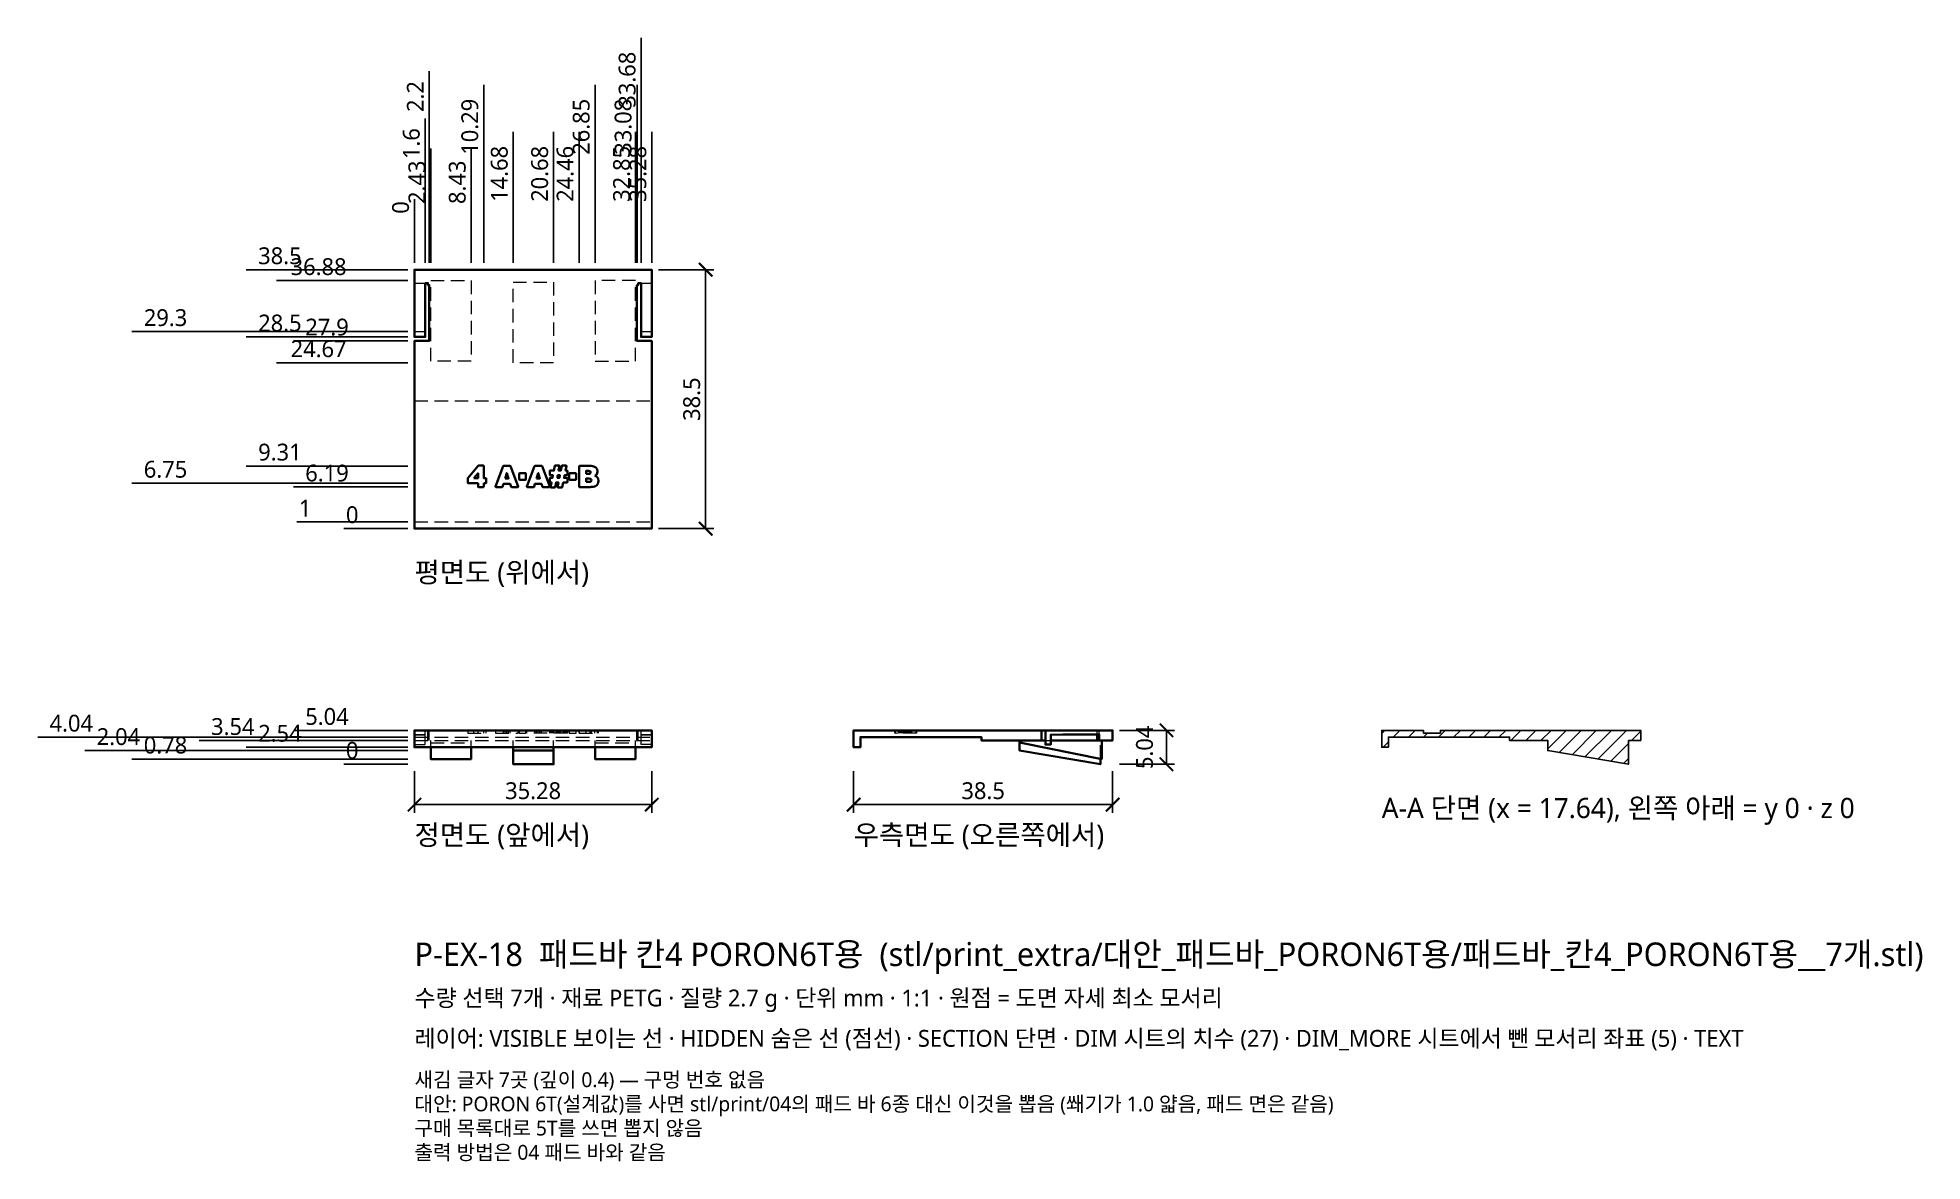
# Model space of a CAD drawing. Header units: millimetres. Extents: x -56 to 224, y -59 to 108.
import ezdxf

# ---------------------------------------------------------------- set-up
doc = ezdxf.new("R2010")
doc.units = ezdxf.units.MM
doc.linetypes.add('HIDDEN', pattern=[3, 2, -1])
for name, color, linetype, lineweight in [('DIM', 4, 'CONTINUOUS', 13), ('DIM_MORE', 3, 'CONTINUOUS', 13), ('HIDDEN', 8, 'HIDDEN', 18), ('SECTION', 5, 'CONTINUOUS', 25), ('TEXT', 7, 'CONTINUOUS', 18), ('VISIBLE', 7, 'CONTINUOUS', 35)]:
    doc.layers.add(name, color=color, linetype=linetype, lineweight=lineweight)
doc.styles.add('KR', font='malgun.ttf')
doc.dimstyles.new('TOCCATA', dxfattribs={"dimtxt": 2.5, "dimasz": 2, "dimexe": 1.2, "dimexo": 1, "dimgap": 0.8, "dimtad": 1, "dimdsep": 46, "dimtxsty": 'KR', "dimblk": 'ARCHTICK', "dimcen": 2.5, "dimazin": 3, "dimtfac": 0.5, "dimtmove": 2, "dimatfit": 3})

# ---------------------------------------------------------------- blocks, each defined once
blk = doc.blocks.new('_ARCHTICK')
at = {"color": 0, "linetype": 'BYBLOCK', "const_width": 0.15}
blk.add_lwpolyline([(-0.5, -0.5), (0.5, 0.5)], dxfattribs=at)
blk = doc.blocks.new('*D6')
for p, q in [((1.6, 84.54), (1.6, 96.04)), ((1.6, 80.54), (1.6, 84.54)), ((1.6, 74.54), (1.6, 80.54))]:
    blk.add_line(p, q)
at = {"layer": 'Defpoints'}
for p in [(1.6, 88.54), (1.6, 73.54), (0, 35.04)]:
    blk.add_point(p, dxfattribs=at)
at = {"layer": 'DIM', "insert": (-0.45, 92.29), "char_height": 2.5, "attachment_point": 5, "rotation": 90, "style": 'KR'}
blk.add_mtext('1.6', dxfattribs=at)
blk = doc.blocks.new('*D14')
for p, q in [((26.85, 84.54), (26.85, 101.04)), ((26.85, 80.54), (26.85, 84.54)), ((26.85, 74.54), (26.85, 80.54))]:
    blk.add_line(p, q)
at = {"layer": 'Defpoints'}
for p in [(26.85, 88.54), (26.85, 73.54), (0, 35.04)]:
    blk.add_point(p, dxfattribs=at)
at = {"layer": 'DIM', "insert": (24.8, 94.79), "char_height": 2.5, "attachment_point": 5, "rotation": 90, "style": 'KR'}
blk.add_mtext('26.85', dxfattribs=at)

msp = doc.modelspace()

# ---------------------------------------------------------------- hatches: boundary and pattern name
at = {"layer": 'SECTION'}
h = msp.add_hatch(dxfattribs=at)
h.set_pattern_fill('ANSI31', scale=0.5)
h.paths.add_polyline_path([(180.445, 3.54), (182.275, 3.54), (182.275, 5.04), (152.502, 5.04), (152.502, 4.64), (149.961, 4.64), (149.961, 5.04), (143.775, 5.04), (143.775, 2.54), (144.775, 2.54), (144.775, 4.04), (162.775, 4.04), (162.775, 3.54), (168.445, 3.54), (168.445, 2.04), (180.445, 0)])

# ---------------------------------------------------------------- linework, layer by layer
at = {"layer": 'HIDDEN'}
for points in [[(0, 71.543), (1.593, 71.543)], [(2.425, 59.923), (2.425, 71.923), (8.425, 71.923), (8.425, 59.923), (2.425, 59.923)], [(14.675, 59.713), (14.675, 71.713), (20.675, 71.713), (20.675, 59.713), (14.675, 59.713)], [(26.85, 59.923), (32.85, 59.923), (32.85, 71.923), (26.85, 71.923), (26.85, 59.923)], [(33.682, 71.543), (35.275, 71.543)], [(0, 64.343), (1.6, 64.343)], [(33.675, 64.343), (35.275, 64.343)], [(0, 54.043), (35.275, 54.043)], [(0, 36.043), (35.275, 36.043)], [(0, 2.94), (1.6, 2.94), (1.6, 5.036)], [(0, 5), (1.6, 5)], [(0, 4.443), (1.6, 4.443)], [(0, 4.44), (1.6, 4.44)], [(0, 4.434), (1.6, 4.434)], [(0, 4.4), (1.6, 4.4)], [(0, 4.04), (35.275, 4.04)], [(0, 3.54), (35.275, 3.54)], [(2, 3.54), (2, 5.04)], [(2.2, 3.54), (2.2, 5.04)], [(2.425, 2.548), (2.425, 3.54)], [(2.425, 3.19), (8.425, 3.19)], [(7.924, 5.04), (7.924, 4.64), (10.671, 4.64), (10.671, 5.04)], [(8.425, 2.548), (8.425, 3.54)], [(8.832, 4.64), (8.832, 5.04)], [(9.446, 4.64), (9.446, 5.04)], [(10.294, 4.64), (10.294, 5.04)], [(12.044, 5.04), (12.044, 4.64), (15.437, 4.64), (15.437, 5.04)], [(13.244, 4.64), (13.244, 5.04)], [(13.481, 4.64), (13.481, 5.04)], [(13.73, 4.64), (13.73, 5.04)], [(13.982, 4.64), (13.982, 5.04)], [(14.213, 4.64), (14.213, 5.04)], [(14.675, 2.533), (14.675, 3.54)], [(15.562, 5.04), (15.562, 4.64), (16.573, 4.64), (16.573, 5.04)], [(22.73, 4.64), (16.712, 4.64), (16.712, 5.04)], [(17.912, 4.64), (17.912, 5.04)], [(18.149, 4.64), (18.149, 5.04)], [(18.398, 4.64), (18.398, 5.04)], [(18.649, 4.64), (18.649, 5.04)], [(18.881, 4.64), (18.881, 5.04)], [(20.098, 4.64), (20.098, 5.04)], [(20.105, 4.64), (20.105, 5.04)], [(20.235, 4.64), (20.235, 5.04)], [(20.371, 4.64), (20.371, 5.04)], [(20.505, 4.64), (20.505, 5.04)], [(20.586, 4.64), (20.586, 5.04)], [(20.675, 2.533), (20.675, 3.54)], [(20.723, 4.64), (20.723, 5.04)], [(21.072, 4.64), (21.072, 5.04)], [(21.21, 4.64), (21.21, 5.04)], [(21.267, 4.64), (21.267, 5.04)], [(21.293, 4.64), (21.293, 5.04)], [(21.397, 4.64), (21.397, 5.04)], [(21.426, 4.64), (21.426, 5.04)], [(21.536, 4.64), (21.536, 5.04)], [(21.563, 4.64), (21.563, 5.04)], [(21.618, 4.64), (21.618, 5.04)], [(21.753, 4.64), (21.753, 5.04)], [(22.105, 4.64), (22.105, 5.04)], [(22.243, 4.64), (22.243, 5.04)], [(22.323, 4.64), (22.323, 5.04)], [(22.462, 4.64), (22.462, 5.04)], [(22.592, 4.64), (22.592, 5.04)], [(22.73, 4.64), (22.73, 5.04), (22.73, 4.64)], [(23.002, 5.04), (23.002, 4.64), (24.013, 4.64), (24.013, 5.04)], [(24.458, 4.64), (27.356, 4.64), (27.356, 5.04)], [(24.458, 4.64), (24.458, 5.04), (24.458, 4.64)], [(25.515, 4.64), (25.515, 5.04)], [(26.121, 4.64), (26.121, 5.04)], [(26.168, 4.64), (26.168, 5.04)], [(26.185, 4.64), (26.185, 5.04)], [(26.229, 4.64), (26.229, 5.04)], [(26.285, 4.64), (26.285, 5.04)], [(26.304, 4.64), (26.304, 5.04)], [(26.822, 4.64), (26.822, 5.04)], [(26.85, 2.548), (26.85, 3.54)], [(26.85, 3.19), (32.85, 3.19)], [(27.217, 4.64), (27.217, 5.04)], [(32.85, 2.548), (32.85, 3.54)], [(33.075, 3.54), (33.075, 5.04)], [(33.275, 3.54), (33.275, 5.04)], [(35.275, 2.94), (33.675, 2.94), (33.675, 5.036)], [(33.675, 5), (35.275, 5)], [(33.675, 4.443), (35.275, 4.443)], [(33.675, 4.44), (35.275, 4.44)], [(33.675, 4.434), (35.275, 4.434)], [(33.675, 4.4), (35.275, 4.4)], [(74.638, 5.04), (74.638, 4.64), (71.412, 4.64), (71.412, 5.04)], [(71.461, 5.04), (71.461, 4.64), (71.461, 5.04)], [(71.515, 4.64), (74.533, 5.04)], [(71.957, 4.64), (71.957, 5.04)], [(72.023, 4.64), (72.023, 5.04)], [(72.134, 4.64), (72.134, 5.04)], [(72.227, 4.64), (72.227, 5.04)], [(72.3, 4.64), (72.3, 5.04)], [(72.377, 4.64), (72.377, 5.04)], [(72.481, 4.64), (72.481, 5.04)], [(72.546, 4.64), (72.546, 5.04)], [(72.575, 4.64), (72.575, 5.04)], [(72.646, 4.64), (72.646, 5.04)], [(72.716, 4.64), (72.716, 5.04)], [(72.727, 4.64), (72.727, 5.04)], [(72.791, 4.64), (72.791, 5.04)], [(72.82, 4.64), (72.82, 5.04)], [(73.127, 4.64), (73.127, 5.04)], [(73.218, 4.64), (73.218, 5.04)], [(73.408, 4.64), (73.408, 5.04)], [(73.47, 4.64), (73.47, 5.04)], [(73.502, 4.64), (73.502, 5.04)], [(73.513, 4.64), (73.513, 5.04)], [(73.538, 4.64), (73.538, 5.04)], [(73.544, 4.64), (73.544, 5.04)], [(73.639, 4.64), (73.639, 5.04)], [(73.732, 4.64), (73.732, 5.04)], [(73.796, 4.64), (73.796, 5.04)], [(73.858, 4.64), (73.858, 5.04)], [(73.905, 4.64), (73.905, 5.04)], [(74.587, 4.64), (74.587, 5.04)], [(93.777, 3.54), (94.574, 3.54)], [(101.475, 4.438), (101.475, 5.04)], [(101.775, 4.44), (101.775, 5.04)], [(101.945, 0.82), (101.945, 3.54)]]:
    msp.add_lwpolyline(points, dxfattribs=at)
at = {"layer": 'SECTION'}
msp.add_lwpolyline([(180.445, 3.54), (182.275, 3.54), (182.275, 5.04), (152.502, 5.04), (152.502, 4.64), (149.961, 4.64), (149.961, 5.04), (143.775, 5.04), (143.775, 2.54), (144.775, 2.54), (144.775, 4.04), (162.775, 4.04), (162.775, 3.54), (168.445, 3.54), (168.445, 2.04), (180.445, 0)], close=True, dxfattribs=at)
at = {"layer": 'VISIBLE'}
for points in [[(1.6, 71.543), (1.6, 63.543), (0, 63.543), (0, 73.543), (35.275, 73.543), (35.275, 63.543), (33.675, 63.543), (33.675, 71.543)], [(1.593, 71.543), (2, 71.543), (2, 71.243), (2.2, 71.243), (2.2, 62.943), (0, 62.943), (0, 35.043), (35.275, 35.043), (35.275, 62.943), (33.075, 62.943), (33.075, 71.243), (33.275, 71.243), (33.275, 71.543), (33.682, 71.543)], [(7.984, 41.791), (7.961, 41.795), (7.946, 41.805), (7.931, 41.823), (7.924, 41.845), (7.924, 42.545), (7.931, 42.567), (9.463, 44.389), (9.477, 44.4), (9.5, 44.406), (10.239, 44.406), (10.272, 44.393), (10.291, 44.364), (10.294, 42.559), (10.617, 42.559), (10.634, 42.555), (10.653, 42.542), (10.666, 42.522), (10.671, 42.505), (10.671, 41.845), (10.664, 41.823), (10.644, 41.801), (10.617, 41.791), (10.294, 41.791)], [(8.832, 42.559), (9.446, 42.559), (9.446, 43.281), (8.832, 42.559)], [(13.179, 44.318), (12.046, 41.305), (12.044, 41.281), (12.055, 41.254), (12.072, 41.238), (12.1, 41.229)], [(13.179, 44.318), (13.178, 44.317)], [(13.179, 44.318), (13.196, 44.342), (13.228, 44.355), (14.249, 44.355), (14.272, 44.35), (14.295, 44.332), (15.435, 41.307)], [(13.481, 42.496), (13.73, 43.312), (13.982, 42.496), (13.481, 42.496)], [(15.562, 42.368), (15.562, 43.217), (15.569, 43.239), (15.583, 43.257), (15.616, 43.27), (16.519, 43.27), (16.542, 43.264), (16.56, 43.249), (16.573, 43.217), (16.573, 42.368), (16.566, 42.346), (16.551, 42.328), (16.519, 42.314), (15.616, 42.314), (15.593, 42.321), (15.579, 42.331), (15.569, 42.346), (15.562, 42.368)], [(17.846, 44.318), (16.714, 41.305), (16.712, 41.281), (16.723, 41.254), (16.74, 41.238), (16.768, 41.229), (17.727, 41.23), (17.744, 41.234), (17.764, 41.247), (17.777, 41.266), (17.912, 41.725), (18.881, 41.725), (19.017, 41.266), (19.035, 41.243), (19.061, 41.23), (20.051, 41.229), (20.073, 41.236), (20.095, 41.256), (20.105, 41.283), (20.102, 41.307)], [(17.846, 44.318), (17.845, 44.317)], [(17.846, 44.318), (17.864, 44.342), (17.896, 44.355), (18.917, 44.355), (18.94, 44.35), (18.962, 44.332), (20.102, 41.307)], [(18.149, 42.496), (18.649, 42.496), (18.398, 43.312), (18.149, 42.496)], [(21.927, 44.402), (21.904, 44.385), (21.893, 44.364), (21.753, 43.673), (21.426, 43.673), (21.563, 44.34), (21.559, 44.369), (21.541, 44.393), (21.509, 44.406), (20.913, 44.406), (20.88, 44.393), (20.861, 44.364), (20.723, 43.673), (20.152, 43.673), (20.13, 43.666), (20.111, 43.651), (20.098, 43.619), (20.098, 43.041), (20.108, 43.013), (20.13, 42.994), (20.152, 42.987), (20.586, 42.987), (20.505, 42.588), (20.152, 42.588), (20.125, 42.578), (20.105, 42.556), (20.098, 42.534), (20.098, 41.956), (20.111, 41.924), (20.13, 41.909), (20.146, 41.903), (20.371, 41.902), (20.235, 41.246), (20.242, 41.212), (20.257, 41.194), (20.272, 41.185), (20.289, 41.18), (20.881, 41.18), (20.913, 41.194), (20.933, 41.223), (21.072, 41.902), (21.397, 41.902), (21.267, 41.246), (21.271, 41.217), (21.289, 41.194), (21.321, 41.18), (21.917, 41.18), (21.949, 41.194), (21.968, 41.223)], [(21.21, 42.588), (21.293, 42.987), (21.618, 42.987), (21.536, 42.588), (21.21, 42.588)], [(22.538, 44.406), (21.944, 44.406), (21.927, 44.401)], [(22.538, 44.406), (22.56, 44.4), (22.578, 44.385), (22.59, 44.364), (22.592, 44.341), (22.462, 43.673), (22.676, 43.673), (22.703, 43.663), (22.725, 43.636), (22.73, 43.619), (22.729, 43.035), (22.723, 43.018), (22.708, 43), (22.676, 42.987), (22.323, 42.987), (22.243, 42.588), (22.676, 42.588), (22.698, 42.581), (22.712, 42.571), (22.725, 42.551), (22.73, 42.534)], [(22.73, 41.956), (22.73, 42.534)], [(22.73, 41.956), (22.73, 42.534)], [(23.024, 42.328), (23.009, 42.346), (23.002, 42.368), (23.002, 43.217), (23.009, 43.239), (23.024, 43.257)], [(23.023, 43.259), (23.028, 43.262)], [(23.024, 42.325), (23.056, 42.314), (23.959, 42.314), (23.977, 42.318), (23.996, 42.331), (24.009, 42.351), (24.013, 42.368), (24.013, 43.217), (24.009, 43.234), (23.996, 43.253), (23.977, 43.266), (23.959, 43.27), (23.056, 43.27), (23.028, 43.261)], [(24.458, 44.301), (24.465, 44.324), (24.479, 44.342)], [(24.458, 41.283), (24.458, 44.301)], [(24.458, 41.283), (24.458, 44.301)], [(24.48, 44.34), (24.485, 44.343)], [(24.484, 44.345), (24.512, 44.355), (26.259, 44.355), (26.66, 44.299), (26.955, 44.131), (26.969, 44.12), (27.154, 43.862), (27.217, 43.543), (27.172, 43.279), (27.041, 43.057), (26.89, 42.928), (26.822, 42.895)], [(25.515, 43.176), (25.515, 43.626), (25.862, 43.626), (26.028, 43.609), (26.121, 43.565), (26.168, 43.5), (26.185, 43.407), (26.168, 43.306), (26.121, 43.238), (26.027, 43.193), (25.856, 43.176), (25.515, 43.176)], [(25.515, 41.995), (25.515, 42.485), (25.924, 42.485), (26.118, 42.465), (26.23, 42.415), (26.285, 42.344), (26.304, 42.249), (26.285, 42.145), (26.228, 42.068), (26.117, 42.015), (25.925, 41.995), (25.515, 41.995)], [(26.125, 41.229), (26.281, 41.24), (26.549, 41.272), (26.761, 41.313), (26.918, 41.376), (27.1, 41.513), (27.238, 41.692), (27.326, 41.905), (27.356, 42.149), (27.314, 42.427), (27.186, 42.664)], [(26.822, 42.895), (26.971, 42.838)], [(26.822, 42.895), (26.971, 42.838)], [(26.971, 42.838), (26.982, 42.833)], [(26.982, 42.833), (27.186, 42.664)], [(26.982, 42.833), (27.186, 42.664)], [(7.977, 41.791), (9.446, 41.791)], [(9.446, 41.791), (9.446, 41.283), (9.456, 41.256), (9.477, 41.236), (9.5, 41.23), (10.24, 41.23), (10.256, 41.234), (10.276, 41.247), (10.286, 41.261), (10.293, 41.283)], [(10.293, 41.283), (10.294, 41.791)], [(10.293, 41.283), (10.294, 41.791)], [(12.1, 41.229), (13.059, 41.229)], [(14.399, 41.229), (14.367, 41.243), (14.35, 41.266), (14.213, 41.725), (13.244, 41.725), (13.109, 41.266), (13.087, 41.239), (13.059, 41.229)], [(14.399, 41.229), (15.383, 41.229)], [(14.399, 41.229), (15.383, 41.229)], [(15.383, 41.229), (15.411, 41.239), (15.427, 41.256), (15.437, 41.283), (15.435, 41.307)], [(15.435, 41.307), (15.433, 41.31)], [(20.102, 41.307), (20.101, 41.31)], [(21.968, 41.223), (22.105, 41.902)], [(21.968, 41.223), (22.105, 41.902)], [(22.105, 41.902), (22.676, 41.902), (22.698, 41.909), (22.712, 41.919), (22.725, 41.939), (22.73, 41.956)], [(24.458, 41.283), (24.465, 41.261), (24.479, 41.243)], [(24.484, 41.242), (24.479, 41.246)], [(26.125, 41.229), (24.512, 41.229), (24.484, 41.239)], [(0, 5.034), (1.6, 5.034), (1.6, 5.043), (0, 5.043), (0, 2.54), (35.275, 2.54), (35.275, 5.043), (33.675, 5.043), (33.675, 5.036), (35.275, 5.034)], [(0, 5.04), (35.275, 5.04)], [(93.777, 3.54), (84.275, 3.54), (84.275, 4.04), (66.275, 4.04), (66.275, 2.54), (65.275, 2.54), (65.275, 5.04), (103.775, 5.04), (103.775, 3.54), (94.574, 3.54)], [(89.945, 3.54), (89.945, 2.04), (101.945, 0), (101.945, 0.82)], [(102.155, 3.54), (102.155, 0.78), (90.155, 3.19), (90.155, 3.54)], [(93.175, 3.54), (93.175, 5.04)], [(101.775, 5.04), (100.875, 5.043), (99.975, 5.034), (99.075, 5.035), (96.375, 5.01), (94.575, 5), (93.775, 5.04), (93.775, 2.94), (94.575, 2.94), (94.575, 4.4), (96.375, 4.41), (99.075, 4.435), (99.975, 4.434), (100.875, 4.443), (101.775, 4.44), (101.775, 3.54)], [(101.475, 3.54), (101.475, 4.438)], [(2.425, 2.55), (2.425, 0.78), (8.425, 0.78), (8.425, 2.55)], [(14.675, 2.535), (14.675, 0), (20.675, 0), (20.675, 2.535)], [(14.675, 2.04), (20.675, 2.04)], [(26.85, 2.55), (26.85, 0.78), (32.85, 0.78), (32.85, 2.55)]]:
    msp.add_lwpolyline(points, dxfattribs=at)

# ---------------------------------------------------------------- texts
at = {"layer": 'TEXT', "style": 'KR'}
for s, height, p in [('평면도 (위에서)', 3, (0, 27.043)), ('A-A 단면 (x = 17.64), 왼쪽 아래 = y 0 · z 0', 3, (143.775, -8)), ('정면도 (앞에서)', 3, (0, -12)), ('우측면도 (오른쪽에서)', 3, (65.275, -12)), ('P-EX-18  패드바 칸4 PORON6T용  (stl/print_extra/대안_패드바_PORON6T용/패드바_칸4_PORON6T용__7개.stl)', 3.5, (0, -30)), ('수량 선택 7개 · 재료 PETG · 질량 2.7 g · 단위 mm · 1:1 · 원점 = 도면 자세 최소 모서리', 2.5, (0, -36)), ('레이어: VISIBLE 보이는 선 · HIDDEN 숨은 선 (점선) · SECTION 단면 · DIM 시트의 치수 (27) · DIM_MORE 시트에서 뺀 모서리 좌표 (5) · TEXT', 2.5, (0, -42)), ('새김 글자 7곳 (깊이 0.4) — 구멍 번호 없음', 2.2, (0, -48)), ('대안: PORON 6T(설계값)를 사면 stl/print/04의 패드 바 6종 대신 이것을 뽑음 (쐐기가 1.0 얇음, 패드 면은 같음)', 2.2, (0, -51.6)), ('구매 목록대로 5T를 쓰면 뽑지 않음', 2.2, (0, -55.2)), ('출력 방법은 04 패드 바와 같음', 2.2, (0, -58.8))]:
    msp.add_text(s, height=height, dxfattribs=at).set_placement(p)

# ---------------------------------------------------------------- dimensions: what is measured, and where the dimension line sits
at = {"layer": 'DIM'}
for feature_location, offset, dtype, origin in [((33.68, 73.543), (0, 22), 1, (0, 35.043)), ((2.2, 73.543), (0, 22), 1, (0, 35.043)), ((10.29, 73.543), (0, 15), 1, (0, 35.043)), ((33.08, 73.543), (0, 15), 1, (0, 35.043)), ((14.68, 73.543), (0, 8), 1, (0, 35.043)), ((20.68, 73.543), (0, 8), 1, (0, 35.043)), ((24.46, 73.543), (0, 8), 1, (0, 35.043)), ((32.85, 73.543), (0, 8), 1, (0, 35.043)), ((35.28, 73.543), (0, 8), 1, (0, 35.043)), ((2.43, 73.543), (0, 8), 1, (0, 35.043)), ((8.43, 73.543), (0, 8), 1, (0, 35.043)), ((0, 73.543261528), (0, 8), 1, (0, 35.043261528)), ((0, 73.543), (-15, 0), 0, (0, 35.043)), ((0, 71.923), (-8, 0), 0, (0, 35.043)), ((0, 63.543), (-15, 0), 0, (0, 35.043)), ((0, 62.943), (-8, 0), 0, (0, 35.043)), ((0, 59.713), (-8, 0), 0, (0, 35.043)), ((0, 44.353), (-15, 0), 0, (0, 35.043)), ((0, 41.233), (-8, 0), 0, (0, 35.043)), ((0, 36.043), (-15, 0), 0, (0, 35.043)), ((0, 35.043261528), (-8, 0), 0, (0, 35.043261528)), ((0, 5.04), (-8, 0), 0, (0, 0)), ((0, 3.54), (-22, 0), 0, (0, 0)), ((0, 2.54), (-15, 0), 0, (0, 0)), ((0, 0), (-8, 0), 0, (0, 0))]:
    msp.add_ordinate_dim(feature_location=feature_location, offset=offset, dtype=dtype, origin=origin, dimstyle='TOCCATA', dxfattribs=at).render()
for feature_location, picture, middle in [((26.85, 73.543), '*D14', (24.8, 94.793)), ((1.6, 73.543), '*D6', (-0.45, 92.293))]:
    dim = msp.add_ordinate_dim(feature_location=feature_location, offset=(0, 15), dtype=1, origin=(0, 35.043), dimstyle='TOCCATA', dxfattribs=at)
    dim.commit()
    dim.dimension.update_dxf_attribs({"geometry": picture, "text_midpoint": middle})
for base, p1, p2 in [((43.275, 35.043), (35.275, 35.043), (35.275, 73.543)), ((111.775, 0), (103.775, 0), (103.775, 5.043))]:
    msp.add_linear_dim(base=base, p1=p1, p2=p2, angle=90, dimstyle='TOCCATA', dxfattribs=at).render()
for base, p1, p2 in [((0, -6), (0, 0), (35.275002, 0)), ((65.275, -6), (65.275, 0), (103.775, 0))]:
    msp.add_linear_dim(base=base, p1=p1, p2=p2, dimstyle='TOCCATA', dxfattribs=at).render()
at = {"layer": 'DIM_MORE'}
for feature_location, offset, origin in [((0, 64.343), (-32, 0), (0, 35.043)), ((0, 41.793), (-32, 0), (0, 35.043)), ((0, 4.04), (-46, 0), (0, 0)), ((0, 2.04), (-39, 0), (0, 0)), ((0, 0.78), (-32, 0), (0, 0))]:
    msp.add_ordinate_dim(feature_location=feature_location, offset=offset, dtype=0, origin=origin, dimstyle='TOCCATA', dxfattribs=at).render()

doc.saveas('drawing.dxf')
